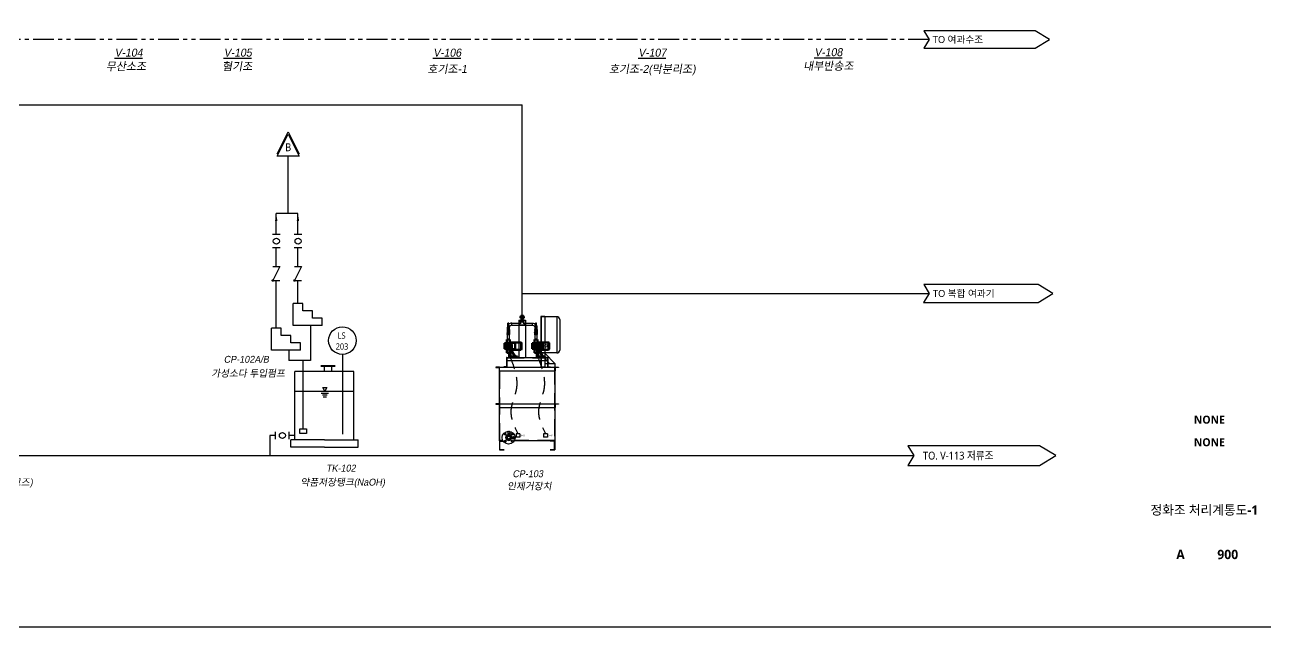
# Model space of a CAD drawing. Extents: x -446 to 204872, y -474580 to 19085.
# Drawn here: x 9999 to 23951, y 0 to 6774 of the extents above; entities that cross this region are included whole.
import ezdxf
from ezdxf.enums import TextEntityAlignment as Align

# ---------------------------------------------------------------- set-up
doc = ezdxf.new("R2010")
doc.units = 0
doc.header["$LTSCALE"] = 750
doc.header["$MEASUREMENT"] = 0
for name, pattern in [('DASHED', [3, 2, -1]), ('HIDDEN', [0.375, 0.25, -0.125]), ('PHANTOM2', [1.25, 0.625, -0.125, 0.125, -0.125, 0.125, -0.125])]:
    doc.linetypes.add(name, pattern=pattern)
doc.layers.get('0').update_dxf_attribs({"linetype": 'CONTINUOUS'})
doc.layers.get('DEFPOINTS').update_dxf_attribs({"linetype": 'CONTINUOUS'})
for name, color, linetype in [('3', 7, 'CONTINUOUS'), ('A-ANNO-TITL', 7, 'CONTINUOUS'), ('INSTRUMENT', 6, 'FENCELINE1'), ('LINE', 2, 'CONTINUOUS'), ('SYM-1', 7, 'CONTINUOUS'), ('실이름', 7, 'CONTINUOUS')]:
    doc.layers.add(name, color=color, linetype=linetype)
for name, color, linetype, lineweight in [('Hidden Edges(ISO)', 9, 'DASHED', 35), ('Visible Edges(ISO)', 7, 'CONTINUOUS', 50), ('가시적으로 접하는 모서리(ISO)', 7, 'CONTINUOUS', 50)]:
    doc.layers.add(name, color=color, linetype=linetype, lineweight=lineweight)
doc.styles.add('GHS', font='NanumGothic.ttf', dxfattribs={"width": 0.95})
doc.styles.add('HY울릉도M', font='')
doc.styles.add('SH_대대리576', font='')
doc.styles.add('송현도면폼(2020)$0$기문-1', font='')
doc.styles.get('HY울릉도M').set_extended_font_data('HY울릉도M')
doc.styles.get('SH_대대리576').set_extended_font_data('NanumGothic', bold=True)
doc.styles.get('송현도면폼(2020)$0$기문-1').set_extended_font_data('Dotum')
doc.linetypes.add('FENCELINE1', pattern='A,0.25,-0.1,[133,ltypeshp.shx,S=0.1,R=0,X=-0.1,Y=0],-0.1,1', length=1.45)

# ---------------------------------------------------------------- blocks, each defined once
blk = doc.blocks.new('116')
at = {"layer": 'Hidden Edges(ISO)', "color": 8, "ltscale": 11.242452}
blk.add_line((24587, -19399), (24587, -19340), dxfattribs=at)
at = {"layer": 'Hidden Edges(ISO)', "color": 8, "ltscale": 1.237953}
blk.add_line((24604, -19329), (24598, -19329), dxfattribs=at)
at = {"layer": 'Hidden Edges(ISO)', "color": 8, "ltscale": 3.618824}
blk.add_line((24604, -19348), (24604, -19329), dxfattribs=at)
at = {"layer": 'Hidden Edges(ISO)', "color": 8, "ltscale": 7.047277}
for p, q in [((24604, -19344), (24641, -19344)), ((24604, -19394), (24641, -19394))]:
    blk.add_line(p, q, dxfattribs=at)
at = {"layer": 'Hidden Edges(ISO)', "color": 8, "ltscale": 1.904597}
for p, q in [((24604, -19354), (24614, -19354)), ((24604, -19384), (24614, -19384))]:
    blk.add_line(p, q, dxfattribs=at)
at = {"layer": 'Hidden Edges(ISO)', "color": 8, "ltscale": 9.809088}
blk.add_line((24604, -19442), (24604, -19390), dxfattribs=at)
at = {"layer": 'Hidden Edges(ISO)', "color": 8, "ltscale": 20.178701}
blk.add_line((24641, -19340), (24641, -19399), dxfattribs=at)
at = {"layer": 'Hidden Edges(ISO)', "color": 8, "ltscale": 14.285125}
blk.add_line((24587, -19484), (24587, -19409), dxfattribs=at)
at = {"layer": 'Hidden Edges(ISO)', "color": 8, "ltscale": 9.979441, "flags": 128}
for points in [[(24598, -19333), (24598, -19333), (24598, -19333), (24599, -19332), (24600, -19332), (24601, -19332), (24603, -19331), (24604, -19331), (24606, -19330), (24608, -19330), (24610, -19330), (24612, -19330), (24614, -19329), (24616, -19330), (24619, -19330), (24621, -19330), (24623, -19330), (24624, -19331), (24626, -19331), (24627, -19332), (24629, -19332), (24630, -19332), (24630, -19333), (24631, -19333), (24631, -19333)], [(24631, -19406), (24631, -19406), (24630, -19406), (24630, -19406), (24629, -19407), (24627, -19407), (24626, -19408), (24624, -19408), (24623, -19409), (24621, -19409), (24619, -19409), (24616, -19409), (24614, -19409), (24612, -19409), (24610, -19409), (24608, -19409), (24606, -19409), (24604, -19408), (24603, -19408), (24601, -19407), (24600, -19407), (24599, -19406), (24598, -19406), (24598, -19406), (24598, -19406)]]:
    blk.add_lwpolyline(points, dxfattribs=at)
at = {"layer": 'Hidden Edges(ISO)', "color": 8, "ltscale": 23.304832}
blk.add_circle((24614, -19369), 23, dxfattribs=at)
at = {"layer": 'Hidden Edges(ISO)', "color": 8, "ltscale": 2.991791}
for centre, start, end in [((24614, -19364), 0, 90), ((24614, -19374), 270, 0)]:
    blk.add_arc(centre, 10, start, end, dxfattribs=at)
at = {"layer": 'Visible Edges(ISO)', "color": 8}
for p, q in [((24471, -19334), (24476, -19329)), ((24471, -19404), (24471, -19334)), ((24476, -19329), (24476, -19409)), ((24539, -19329), (24476, -19329)), ((24539, -19334), (24539, -19329)), ((24587, -19329), (24539, -19329)), ((24539, -19334), (24539, -19369)), ((24539, -19369), (24539, -19404)), ((24598, -19329), (24587, -19329)), ((24587, -19340), (24587, -19329)), ((24598, -19297), (24631, -19297)), ((24598, -19297), (24598, -19333)), ((24598, -19342), (24598, -19333)), ((24598, -19342), (24631, -19342)), ((24604, -19348), (24598, -19342)), ((24598, -19397), (24604, -19390)), ((24604, -19348), (24624, -19348)), ((24604, -19390), (24604, -19348)), ((24624, -19390), (24604, -19390)), ((24631, -19342), (24624, -19348)), ((24624, -19348), (24624, -19390)), ((24624, -19390), (24631, -19397)), ((24631, -19297), (24631, -19333)), ((24631, -19333), (24631, -19342)), ((24641, -19339), (24641, -19340)), ((24641, -19339), (24655, -19339)), ((24655, -19339), (24655, -19399)), ((24471, -19404), (24476, -19409)), ((24539, -19409), (24476, -19409)), ((24525, -19484), (24514, -19484)), ((24514, -19494), (24514, -19484)), ((24525, -19484), (24534, -19484)), ((24525, -19494), (24525, -19484)), ((24534, -19484), (24534, -19494)), ((24585, -19484), (24534, -19484)), ((24539, -19409), (24539, -19404)), ((24587, -19409), (24539, -19484)), ((24587, -19409), (24539, -19409)), ((24585, -19484), (24594, -19484)), ((24585, -19494), (24585, -19484)), ((24587, -19409), (24587, -19399)), ((24594, -19484), (24594, -19494)), ((24604, -19484), (24594, -19484)), ((24598, -19397), (24631, -19397)), ((24598, -19406), (24598, -19397)), ((24598, -19406), (24598, -19442)), ((24598, -19442), (24631, -19442)), ((24604, -19484), (24604, -19442)), ((24604, -19494), (24604, -19484)), ((24631, -19397), (24631, -19406)), ((24631, -19406), (24631, -19442)), ((24641, -19399), (24641, -19399)), ((24641, -19399), (24655, -19399))]:
    blk.add_line(p, q, dxfattribs=at)
for start, end in [(114.362, 245.638), (294.362, 65.638)]:
    blk.add_arc((24614, -19369), 40, start, end, dxfattribs=at)
at = {"layer": '가시적으로 접하는 모서리(ISO)', "color": 8}
for p, q in [((24587, -19334), (24539, -19334)), ((24587, -19404), (24539, -19404))]:
    blk.add_line(p, q, dxfattribs=at)
blk = doc.blocks.new('ba40e')
at = {"color": 0, "linetype": 'ByBlock'}
for p, q in [((-23, 23), (-33, 0)), ((0, 34), (-23, 23)), ((-11, 66), (-9, 66)), ((-11, 65), (-11, 37)), ((-11, 39), (11, 39)), ((-11, 37), (11, 37)), ((-9, 37), (-9, 33)), ((-9, 36), (9, 36)), ((-8, 68), (8, 68)), ((-7, 44), (6, 44)), ((-7, 44), (-7, 39)), ((-7, 39), (7, 39)), ((-4, 44), (-4, 39)), ((-3, 66), (2, 66)), ((23, 23), (0, 34)), ((3, 44), (3, 39)), ((7, 44), (7, 39)), ((8, 66), (11, 66)), ((9, 37), (9, 33)), ((11, 65), (11, 37)), ((33, 0), (23, 23)), ((-33, 0), (-23, -23)), ((-23, -23), (0, -33)), ((0, -33), (23, -23)), ((23, -23), (33, 0))]:
    blk.add_line(p, q, dxfattribs=at)
for radius in [30.2, 16]:
    blk.add_circle((0, 0), radius, dxfattribs=at)
for centre, radius, start, end in [((-8, 65), 3, 90, 180), ((-17, 33), 8, 323.6707, 0), ((-7, 44), 0.5, 90, 180), ((6, 44), 0.5, 0, 90), ((8, 65), 3, 0, 90), ((17, 33), 8, 180, 216.3293)]:
    blk.add_arc(centre, radius, start, end, dxfattribs=at)
blk = doc.blocks.new('ba15p')
at = {"color": 0, "linetype": 'ByBlock'}
for p, q in [((-96, 5), (-96, 0)), ((-96, 0), (-96, -5)), ((5, 6), (-95, 6)), ((-29, 13), (-29, 6)), ((-29, 13), (-28, 13)), ((-28, 13), (-17, 13)), ((-20, 6), (-20, -6)), ((-16, 13), (-16, 6)), ((-16, 13), (-7, 13)), ((-6, 13), (6, 13)), ((-6, 13), (-6, 13)), ((-2, 4), (-4, 0)), ((-4, 0), (-2, -4)), ((2, 4), (-2, 4)), ((4, 0), (2, 4)), ((2, -4), (4, 0)), ((6, 14), (6, 14)), ((6, 0), (6, 5)), ((7, 14), (13, 14)), ((13, 14), (16, 14)), ((13, 14), (13, -15)), ((15, 14), (15, -15)), ((16, 14), (16, -15)), ((16, 13), (28, 13)), ((16, 4), (29, 4)), ((29, 13), (28, 13)), ((29, 13), (29, -13)), ((5, -6), (-95, -6)), ((-29, -6), (-29, -13)), ((-29, -13), (-28, -14)), ((-28, -14), (-17, -14)), ((-16, -6), (-16, -13)), ((-16, -13), (-7, -13)), ((-6, -13), (-6, -13)), ((-6, -14), (6, -14)), ((-2, -4), (2, -4)), ((6, 0), (6, -5)), ((6, -14), (6, -14)), ((7, -14), (13, -14)), ((13, -15), (16, -15)), ((16, -4), (29, -4)), ((16, -14), (28, -14)), ((29, -13), (28, -14))]:
    blk.add_line(p, q, dxfattribs=at)
blk.add_circle((0, 0), 2.62, dxfattribs=at)
for centre, radius, start, end in [((-95, 5), 1, 90, 180), ((-17, 13), 0.2, 0, 90), ((-16, 13), 0.2, 180, 270), ((-7, 14), 1, 270, 300.7995), ((-6, 12), 1, 90, 120.7995), ((5, 5), 1, 0, 90), ((6, 14), 1, 270, 304.5464), ((7, 13), 1, 90, 124.5464), ((13, 14), 0.5, 270, 0), ((-95, -5), 1, 180, 270), ((-17, -13), 0.2, 270, 0), ((-16, -13), 0.2, 90, 180), ((-7, -14), 1, 59.2005, 90), ((-6, -12), 1, 239.2005, 270), ((5, -5), 1, 270, 0), ((6, -15), 1, 55.4536, 90), ((7, -13), 1, 235.4536, 270), ((13, -15), 0.5, 0, 90)]:
    blk.add_arc(centre, radius, start, end, dxfattribs=at)
blk = doc.blocks.new('E015R')
for p, q in [((38, -11), (38, 11)), ((11, -38), (-11, -38))]:
    blk.add_line(p, q)
for radius, start, end in [(46, 86.2607, 183.7393), (24, 82.8192, 187.1808)]:
    blk.add_arc((35, -35), radius, start, end)
blk = doc.blocks.new('15x15')
for p, q in [((-25.4, -10.85), (-25.4, 10.85)), ((-15.85, 10.85), (-25.4, 10.85)), ((10.85, 25.4), (-10.85, 25.4)), ((10.85, 25.4), (-10.85, 25.4)), ((-10.85, 15.85), (-10.85, 25.4)), ((10.85, 15.85), (10.85, 25.4)), ((25.4, 10.85), (15.85, 10.85)), ((25.4, -10.85), (25.4, 10.85)), ((25.4, -10.85), (-25.4, -10.85))]:
    blk.add_line(p, q)
for centre, start, end in [((-15.85, 15.85), 270, 0), ((15.85, 15.85), 180, 270)]:
    blk.add_arc(centre, 5, start, end)
blk = doc.blocks.new('GFUNI015A')
at = {"color": 0}
for p, q in [((0, 15), (0, -15)), ((0, 15), (11, 15)), ((11, 23), (28, 23)), ((11, 23), (11, -23)), ((28, 23), (28, -23)), ((28, 15), (40, 15)), ((40, 15), (40, -15)), ((0, -15), (11, -15)), ((11, -23), (28, -23)), ((28, -15), (40, -15))]:
    blk.add_line(p, q, dxfattribs=at)
at = {"color": 0, "lineweight": 0}
for p, q in [((0, 8), (11, 8)), ((11, 16), (28, 16)), ((11, 0), (28, 0)), ((28, 8), (40, 8)), ((0, -8), (11, -8)), ((11, -16), (28, -16)), ((28, -8), (40, -8))]:
    blk.add_line(p, q, dxfattribs=at)
blk = doc.blocks.new('A$C3F0E0FB5')
at = {"layer": 'SYM-1'}
h = blk.add_hatch(color=256, dxfattribs=at)
h.dxf.hatch_style = 1
h.paths.add_polyline_path([(207, 126, 0.031445), (208, 134, 0.003855), (208, 135, 0.874595), (177, 131, 0.827054)])
at = {"color": 1}
for p, q in [((498, 1430), (485, 1430)), ((498, 1070), (485, 1070))]:
    blk.add_line(p, q, dxfattribs=at)
for p, q in [((530, 1450), (490, 1450)), ((490, 1450), (490, 900)), ((663, 1447), (490, 1447)), ((493, 1450), (493, 900)), ((530, 1450), (530, 900)), ((663, 1447), (663, 1053)), ((693, 1417), (693, 1083)), ((663, 1053), (490, 1053)), ((530, 1050), (490, 1050)), ((640, 940), (530, 1050)), ((583, 940), (530, 993)), ((530, 900), (490, 900)), ((530, 940), (640, 940)), ((530, 900), (640, 900)), ((640, 940), (640, 900))]:
    blk.add_line(p, q)
for centre, start, end in [((663, 1417), 0, 90), ((663, 1083), 270, 0)]:
    blk.add_arc(centre, 30, start, end)
at = {"layer": 'SYM-1'}
for p, q in [((173, 1376), (271, 1376)), ((173, 1354), (397, 1354)), ((250, 1408), (320, 1408)), ((250, 1408), (250, 1003)), ((265, 1401), (305, 1401)), ((265, 1394), (305, 1394)), ((274, 1401), (274, 1420)), ((296, 1420), (274, 1420)), ((274, 1390), (274, 1394)), ((296, 1401), (296, 1420)), ((296, 1390), (296, 1394)), ((299, 1376), (397, 1376)), ((320, 1408), (320, 1003)), ((124, 1327), (124, 1201)), ((126, 1327), (144, 1327)), ((146, 1327), (146, 1201)), ((424, 1327), (424, 1201)), ((444, 1327), (426, 1327)), ((446, 1327), (446, 1201)), ((115, 1000), (115, 903)), ((118, 1003), (562, 1003)), ((118, 1000), (118, 903)), ((118, 970), (562, 970)), ((145, 1003), (235, 1003)), ((445, 1003), (535, 1003)), ((562, 1000), (562, 903)), ((565, 1000), (565, 903)), ((40, 900), (0, 900)), ((0, 900), (0, 897)), ((0, 897), (37, 897)), ((37, 897), (37, 860)), ((37, 860), (40, 860)), ((40, 900), (640, 900)), ((40, 100), (40, 900)), ((40, 860), (640, 860)), ((115, 903), (85, 903)), ((115, 900), (85, 900)), ((185, 903), (185, 900)), ((495, 903), (495, 900)), ((565, 903), (595, 903)), ((565, 900), (595, 900)), ((640, 900), (640, 100)), ((640, 900), (680, 900)), ((643, 860), (640, 860)), ((680, 897), (643, 897)), ((643, 897), (643, 860)), ((680, 900), (680, 897)), ((0, 500), (640, 500)), ((40, 500), (0, 500)), ((0, 500), (0, 497)), ((0, 497), (37, 497)), ((37, 497), (37, 460)), ((37, 460), (640, 460)), ((37, 460), (40, 460)), ((640, 500), (680, 500)), ((643, 460), (640, 460)), ((680, 497), (643, 497)), ((643, 497), (643, 460)), ((680, 500), (680, 497)), ((77, 100), (40, 100)), ((40, 97), (40, 3)), ((43, 3), (43, 97)), ((43, 97), (79, 97)), ((90, 3), (43, 3)), ((43, 0), (90, 0)), ((90, 0), (90, 3)), ((640, 100), (199, 100)), ((590, 100), (637, 100)), ((590, 97), (590, 100)), ((637, 97), (590, 97)), ((590, 0), (590, 3)), ((590, 3), (637, 3)), ((637, 0), (590, 0)), ((637, 3), (637, 97)), ((640, 97), (640, 3))]:
    blk.add_line(p, q, dxfattribs=at)
at = {"layer": 'SYM-1', "linetype": 'HIDDEN'}
for p, q in [((118, 1000), (562, 1000)), ((40, 898), (640, 898)), ((42, 102), (42, 898)), ((638, 898), (638, 102)), ((76, 102), (41, 102)), ((640, 102), (200, 102))]:
    blk.add_line(p, q, dxfattribs=at)
at = {"layer": 'SYM-1', "color": 6}
for p, q in [((259, 176), (219, 176)), ((219, 176), (219, 138)), ((259, 138), (219, 138)), ((259, 176), (259, 138)), ((559, 176), (519, 176)), ((519, 176), (519, 138)), ((559, 138), (519, 138)), ((559, 176), (559, 138))]:
    blk.add_line(p, q, dxfattribs=at)
at = {"layer": 'SYM-1'}
for centre, radius in [((546, 1130), 15.6), ((138, 134), 70), ((103, 171), 9), ((177, 171), 9), ((193, 131), 15.6), ((103, 97), 9), ((177, 97), 9)]:
    blk.add_circle(centre, radius, dxfattribs=at)
at = {"layer": 'SYM-1', "linetype": 'HIDDEN'}
for radius in [24.3, 21.3]:
    blk.add_circle((140, 134), radius, dxfattribs=at)
at = {"layer": 'SYM-1'}
for centre, radius, start, end in [((265, 1398), 3.36, 90, 270), ((305, 1398), 3.36, 270, 90), ((118, 1000), 3, 90, 180), ((562, 1000), 3, 0, 90), ((115, 903), 3, 270, 0), ((565, 903), 3, 180, 270), ((43, 97), 3, 90, 180), ((43, 3), 3, 180, 270), ((637, 97), 3, 0, 90), ((637, 3), 3, 270, 0)]:
    blk.add_arc(centre, radius, start, end, dxfattribs=at)
at = {"layer": 'SYM-1', "color": 6, "linetype": 'HIDDEN'}
for points in [[(135, 1056), (222, 662), (163, 423), (239, 176)], [(435, 1056), (522, 662), (463, 423), (539, 176)]]:
    blk.add_spline(points, degree=3, dxfattribs=at)
at = {"layer": 'SYM-1', "rotation": 270}
for name, p in [('ba15p', (135, 1280)), ('GFUNI015A', (285, 1461)), ('ba15p', (435, 1280))]:
    blk.add_blockref(name, p, dxfattribs=at)
at = {"layer": 'SYM-1'}
for name, p in [('E015R', (135, 1365)), ('15x15', (285, 1365)), ('ba40e', (140, 134))]:
    blk.add_blockref(name, p, dxfattribs=at)
at = {"layer": 'SYM-1', "xscale": -1}
for name, p in [('E015R', (435, 1365)), ('116', (24749, 20497)), ('116', (25049, 20497))]:
    blk.add_blockref(name, p, dxfattribs=at)
at = {"layer": '실이름', "style": 'HY울릉도M'}
for p in [(274, 148, 0), (574, 148, 0)]:
    blk.add_text('F/V', height=18.7, dxfattribs=at).set_placement(p)

msp = doc.modelspace()

# ---------------------------------------------------------------- linework, layer by layer
at = {"color": 5, "linetype": 'PHANTOM2', "ltscale": 0.5}
msp.add_line((20170.9, 6609.3), (2474.5, 6609.3), dxfattribs=at)
at = {"color": 3}
for p, q in [((9189.9, 5876), (15593.1, 5876)), ((15593.1, 3753.8), (15593.1, 5876)), ((12962.9, 4650.5), (12962.9, 5296.8)), ((13071.4, 4650.5), (12827.5, 4650.5)), ((12827.5, 4416.9), (12827.5, 4650.5)), ((13071.4, 4416.9), (13071.4, 4650.5)), ((12827.5, 4056.7), (12827.5, 4265)), ((13071.4, 4056.7), (13071.4, 4265)), ((12827.5, 3362.1), (12827.5, 3898.5)), ((13071.4, 3639.9), (13071.4, 3898.5)), ((15593.1, 3506), (15593.1, 3753.8)), ((15593.1, 3753.8), (20171.4, 3753.8)), ((13213.5, 3393.6), (13213.5, 2998.9)), ((12969.6, 3115.8), (12969.6, 2998.9)), ((13213.5, 2998.9), (12969.6, 2998.9)), ((13129.5, 2232.2), (13129.5, 2998.9))]:
    msp.add_line(p, q, dxfattribs=at)
at = {"color": 4}
for p, q in [((12871.1, 4416.9), (12786.1, 4416.9)), ((13115.1, 4416.9), (13030.1, 4416.9)), ((12871.1, 4265), (12786.1, 4265)), ((13115.1, 4265), (13030.1, 4265)), ((12821, 2113.1), (12821, 2198.1)), ((12972.9, 2113.1), (12972.9, 2198.1))]:
    msp.add_line(p, q, dxfattribs=at)
at = {"color": 4, "ltscale": 0.1}
for p, q in [((12788, 4056.7), (12867, 4056.7)), ((12867, 4056.7), (12788, 3898.5)), ((13031.9, 4056.7), (13110.9, 4056.7)), ((13110.9, 4056.7), (13031.9, 3898.5)), ((12788, 3898.5), (12867, 3898.5)), ((13031.9, 3898.5), (13110.9, 3898.5))]:
    msp.add_line(p, q, dxfattribs=at)
at = {"color": 7, "linetype": 'Continuous'}
for p, q in [((13329.4, 2942.8), (13490.7, 2942.8)), ((13329.4, 2934.6), (13490.7, 2934.6)), ((13370.2, 2875), (13370.2, 2934.6)), ((13452.1, 2875), (13452.1, 2934.6)), ((13701.7, 2875), (13037.2, 2875)), ((13701.7, 2649.4), (13037.2, 2649.4)), ((13414.7, 2626.8), (13332.8, 2626.8)), ((13401, 2607.7), (13346.5, 2607.7)), ((13392.8, 2588.6), (13354.7, 2588.6)), ((12821, 2155.6), (12754.2, 2155.6)), ((12754.2, 2155.6), (12754.2, 1929.1)), ((13037.2, 2155.6), (12972.9, 2155.6)), ((8934.8, 1929.1), (19998.9, 1929.1))]:
    msp.add_line(p, q, dxfattribs=at)
at = {"color": 7}
for points in [[(20110.9, 6511.4), (21365.1, 6511.4), (21526.9, 6609.3), (21365.1, 6707.3), (20112.8, 6707.3), (20170.9, 6609.3), (20110.9, 6511.4)], [(20109.8, 3653.2), (21397.5, 3653.2), (21563.6, 3753.8), (21397.5, 3854.4), (20111.7, 3854.4), (20171.4, 3753.8), (20109.8, 3653.2)], [(19930.6, 1817.6), (21411.4, 1817.6), (21595.6, 1929.1), (21411.4, 2040.6), (19932.7, 2040.6), (19998.9, 1929.1), (19930.6, 1817.6)]]:
    msp.add_lwpolyline(points, close=True, dxfattribs=at)
at = {"color": 7, "linetype": 'Continuous'}
msp.add_lwpolyline([(12850.4, 5324.6), (12839.7, 5324.6), (12962.9, 5571.4), (13086.1, 5324.6), (13075.4, 5324.6)], dxfattribs=at)
for points in [[(12962.9, 5543.6), (13086.1, 5296.8), (12839.7, 5296.8)], [(13373.7, 2653.9), (13350, 2694.8), (13397.3, 2694.8)]]:
    msp.add_lwpolyline(points, close=True, dxfattribs=at)
at = {"color": 4, "const_width": 14.6}
for points in [[(12788.1, 3891.5, 1), (12788.1, 3906.1, 1)], [(13032.1, 3891.5, 1), (13032.1, 3906.1, 1)]]:
    msp.add_lwpolyline(points, format="xyb", close=True, dxfattribs=at)
at = {"color": 3}
msp.add_lwpolyline([(13092.4, 2232.2), (13166.7, 2232.2), (13166.7, 2176.8), (13092.4, 2176.8)], close=True, dxfattribs=at)
at = {"color": 4}
for centre in [(12828.6, 4341), (13072.6, 4341), (12897, 2155.6)]:
    msp.add_circle(centre, 34.1, dxfattribs=at)
at = {"color": 3}
for points in [[(12813.8, 4568.6), (12841.1, 4568.6), (12827.5, 4650.5)], [(13057.8, 4568.6), (13085.1, 4568.6), (13071.4, 4650.5)]]:
    msp.add_solid(points, dxfattribs=at)
at = {"layer": '3', "color": 7, "linetype": 'Continuous'}
for p, q in [((13016.9, 3394.3), (13016.9, 3639.9)), ((13126, 3639.9), (13016.9, 3639.9)), ((13126, 3558), (13126, 3639.9)), ((13235.1, 3558), (13126, 3558)), ((13235.1, 3476.2), (13235.1, 3558)), ((12772.9, 3116.6), (12772.9, 3362.1)), ((12882, 3362.1), (12772.9, 3362.1)), ((12882, 3280.2), (12882, 3362.1)), ((13344.3, 3394.3), (13016.9, 3394.3)), ((13344.3, 3476.2), (13235.1, 3476.2)), ((13344.3, 3394.3), (13344.3, 3476.2)), ((12991.2, 3280.2), (12882, 3280.2)), ((12991.2, 3198.4), (12991.2, 3280.2)), ((13100.3, 3116.6), (12772.9, 3116.6)), ((13100.3, 3198.4), (12991.2, 3198.4)), ((13100.3, 3116.6), (13100.3, 3198.4)), ((13037.2, 2107), (13037.2, 2875)), ((13701.7, 2107), (13701.7, 2875)), ((13369.5, 2107), (12990.6, 2107)), ((12990.6, 2025.1), (12990.6, 2107)), ((13369.5, 2107), (13748.3, 2107)), ((13748.3, 2025.1), (13748.3, 2107)), ((13369.5, 2025.1), (12990.6, 2025.1)), ((13369.5, 2025.1), (13748.3, 2025.1))]:
    msp.add_line(p, q, dxfattribs=at)
at = {"layer": 'DEFPOINTS', "color": 151}
msp.add_lwpolyline([(0, 17820), (25200, 17820), (25200, 0), (0, 0)], close=True, dxfattribs=at)
at = {"layer": 'INSTRUMENT', "color": 6, "linetype": 'Continuous', "lineweight": -3, "ltscale": 5}
msp.add_line((13571.2, 3068.1), (13571.2, 2169), dxfattribs=at)
msp.add_circle((13571.2, 3222.5), 154.4, dxfattribs=at)

# ---------------------------------------------------------------- block references
at = {"color": 7, "linetype": 'Continuous', "xscale": 1.035782748, "yscale": 1.035782748, "zscale": 1.035782748}
msp.add_blockref('A$C3F0E0FB5', (15297.9, 1993.1), dxfattribs=at)

# ---------------------------------------------------------------- texts
at = {"color": 7, "style": '송현도면폼(2020)$0$기문-1'}
for s, p in [('TO 여과수조', (20209.6, 6570.7)), ('TO 복합 여과기', (20211.2, 3714.2))]:
    msp.add_text(s, height=77.61, dxfattribs=at).set_placement(p)
at = {"color": 4, "style": '송현도면폼(2020)$0$기문-1', "oblique": 10}
for s, height, p in [('%%UV-104', 90.11, (11167.4, 6416.3)), ('%%UV-105', 90.11, (12395.3, 6416.3)), ('%%UV-106', 90.11, (14750.7, 6416.3)), ('%%UV-107', 90.11, (17057.3, 6416.3)), ('%%UV-108', 90.11, (19038.8, 6421.2)), ('무산소조', 90.11, (11137.4, 6262.3)), ('혐기조', 90.11, (12388.7, 6262.3)), ('호기조-1', 90.11, (14750.7, 6232)), ('호기조-2(막분리조)', 90.109, (17057.3, 6232)), ('내부반송조', 90.11, (19038.8, 6267.2))]:
    msp.add_text(s, height=height, dxfattribs=at).set_placement(p, align=Align.CENTER)
at = {"color": 7, "style": 'GHS', "width": 0.9}
msp.add_text('B', height=88.4, dxfattribs=at).set_placement((12961.9, 5397.1), align=Align.MIDDLE_CENTER)
at = {"color": 7, "style": '송현도면폼(2020)$0$기문-1', "oblique": 10}
for s, height, p in [('CP-102A/B', 77.61, (12491.2, 3012.4)), ('가성소다 투입펌프', 77.61, (12511.6, 2854.6)), ('TK-102', 77.61, (13555.1, 1788.6)), ('약품저장탱크(글루코즈)', 77.606, (9555.4, 1630.8)), ('약품저장탱크(NaOH)', 77.606, (13575.6, 1630.8)), ('CP-103', 77.61, (15656.9, 1725.4)), ('인제거장치', 77.61, (15674.8, 1586.8))]:
    msp.add_text(s, height=height, dxfattribs=at).set_placement(p, align=Align.MIDDLE_CENTER)
at = {"color": 7, "style": 'GHS', "width": 0.9}
msp.add_text('TO. V-113 저류조', height=88.365, dxfattribs=at).set_placement((20102.4, 1885.2))
at = {"layer": 'A-ANNO-TITL', "style": 'SH_대대리576'}
for s, height, p in [('NONE', 90, (23323.6, 2333.3)), ('NONE', 90, (23323.6, 2080)), ('정화조 처리계통도-1', 105, (23267, 1319.2)), ('A', 105, (22998.8, 818.1)), ('900', 105, (23530.1, 818.1))]:
    msp.add_text(s, height=height, dxfattribs=at).set_placement(p, align=Align.MIDDLE)
at = {"layer": 'LINE', "color": 4, "style": 'GHS', "width": 0.9}
for s, p in [('LS', (13563.3, 3244.8)), ('203', (13567, 3121.6))]:
    msp.add_text(s, height=69.96, dxfattribs=at).set_placement(p, align=Align.CENTER)

doc.saveas('drawing.dxf')
